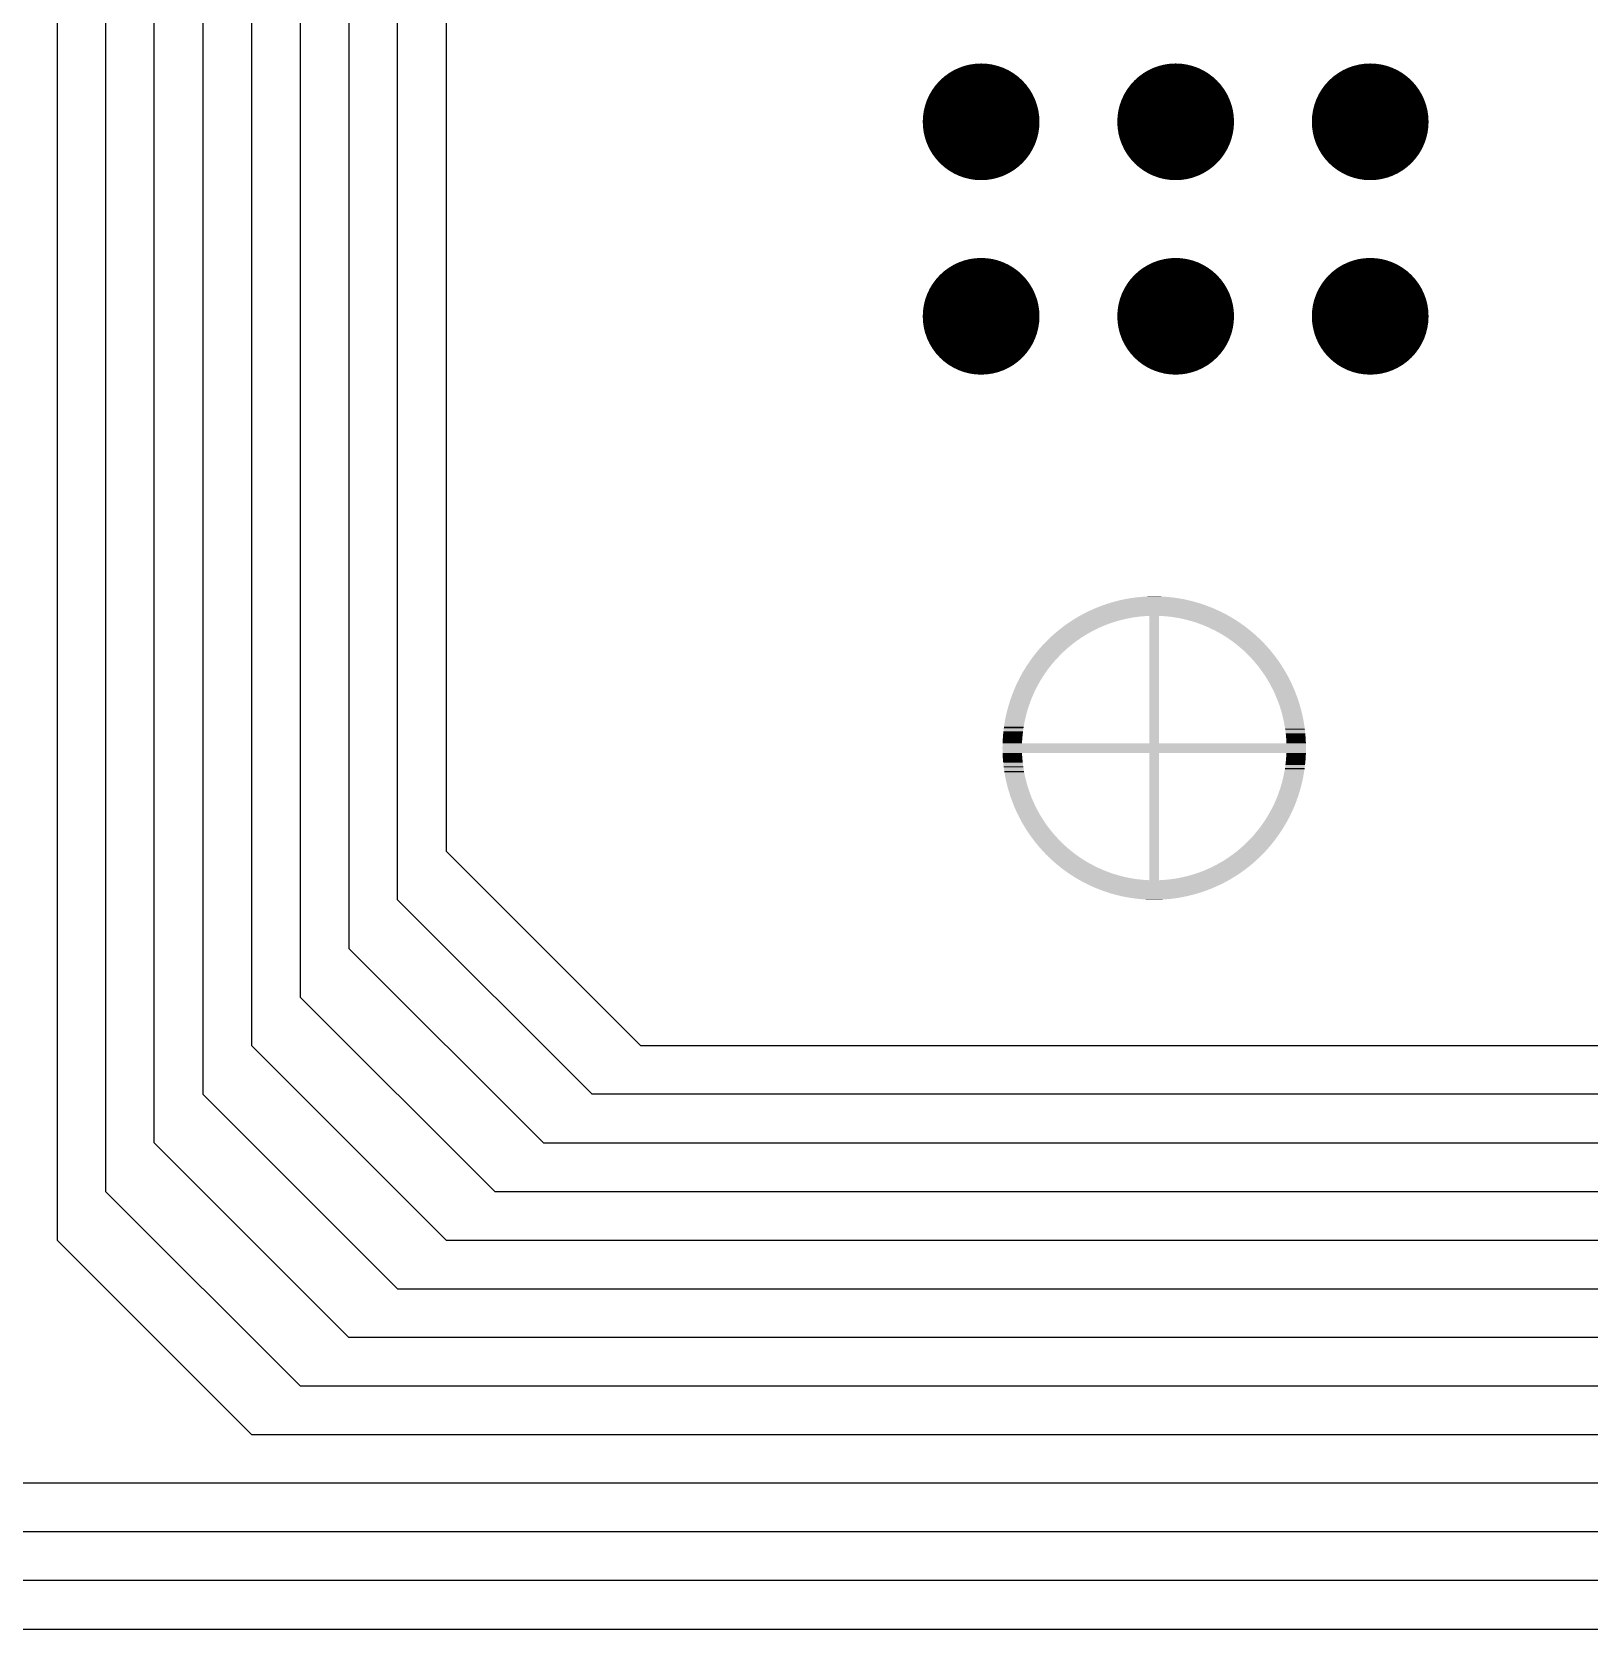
# Model space of a CAD drawing. Extents: x 295 to 953, y 10 to 290.
# Drawn here: x 567.71 to 588.04, y 103.99 to 124.85 of the extents above; entities that cross this region are included whole.
import ezdxf

# ---------------------------------------------------------------- set-up
doc = ezdxf.new("R2010")
doc.units = 0
doc.header["$LTSCALE"] = 5
doc.header["$MEASUREMENT"] = 0
doc.layers.get('0').update_dxf_attribs({"linetype": 'CONTINUOUS', "lineweight": 25})
doc.layers.add('DV-ABPB-A4_IN2', color=3, linetype='CONTINUOUS')

msp = doc.modelspace()

# ---------------------------------------------------------------- linework, layer by layer
at = {"color": 7, "const_width": 0.762}
for points in [[(579.719, 123.673, 1), (580.481, 123.673, 1)], [(582.259, 123.673, 1), (583.021, 123.673, 1)], [(584.799, 123.673, 1), (585.561, 123.673, 1)], [(579.719, 121.133, 1), (580.481, 121.133, 1)], [(582.259, 121.133, 1), (583.021, 121.133, 1)], [(584.799, 121.133, 1), (585.561, 121.133, 1)]]:
    msp.add_lwpolyline(points, format="xyb", close=True, dxfattribs=at)
at = {"color": 7}
for points in [[(581.923, 117.427), (581.979, 117.439), (582.797, 117.427), (582.742, 117.439)], [(581.979, 117.439), (581.985, 117.44), (582.742, 117.439), (582.735, 117.44)], [(581.985, 117.44), (582.042, 117.45), (582.735, 117.44), (582.679, 117.45)], [(582.042, 117.45), (582.047, 117.451), (582.679, 117.45), (582.673, 117.451)], [(582.047, 117.451), (582.105, 117.459), (582.673, 117.451), (582.616, 117.459)], [(582.105, 117.459), (582.11, 117.46), (582.616, 117.459), (582.61, 117.46)], [(582.11, 117.46), (582.168, 117.466), (582.61, 117.46), (582.553, 117.466)], [(582.168, 117.466), (582.173, 117.467), (582.553, 117.466), (582.546, 117.467)], [(582.173, 117.467), (582.232, 117.471), (582.546, 117.467), (582.49, 117.471)], [(582.232, 117.471), (582.236, 117.472), (582.49, 117.471), (582.482, 117.472)], [(582.236, 117.472), (582.296, 117.475), (582.482, 117.472), (582.427, 117.475)], [(582.296, 117.475), (582.3, 117.475), (582.427, 117.475), (582.416, 117.475)], [(582.3, 117.475), (582.363, 117.476), (582.416, 117.475), (582.363, 117.476)], [(581.392, 117.223), (581.442, 117.25), (583.329, 117.223), (583.279, 117.25)], [(581.442, 117.25), (581.447, 117.253), (583.279, 117.25), (583.273, 117.253)], [(581.447, 117.253), (581.499, 117.279), (583.273, 117.253), (583.222, 117.279)], [(581.499, 117.279), (581.504, 117.281), (583.222, 117.279), (583.216, 117.281)], [(581.504, 117.281), (581.557, 117.305), (583.216, 117.281), (583.164, 117.305)], [(581.557, 117.305), (581.562, 117.308), (583.164, 117.305), (583.159, 117.308)], [(581.562, 117.308), (581.615, 117.33), (583.159, 117.308), (583.106, 117.33)], [(581.615, 117.33), (581.62, 117.332), (583.106, 117.33), (583.1, 117.332)], [(581.62, 117.332), (581.674, 117.353), (583.1, 117.332), (583.047, 117.353)], [(581.674, 117.353), (581.68, 117.355), (583.047, 117.353), (583.041, 117.355)], [(581.68, 117.355), (581.734, 117.374), (583.041, 117.355), (582.987, 117.374)], [(581.734, 117.374), (581.739, 117.376), (582.987, 117.374), (582.981, 117.376)], [(581.739, 117.376), (581.795, 117.393), (582.981, 117.376), (582.926, 117.393)], [(581.795, 117.393), (581.8, 117.395), (582.926, 117.393), (582.92, 117.395)], [(581.8, 117.395), (581.856, 117.41), (582.92, 117.395), (582.865, 117.41)], [(581.856, 117.41), (581.861, 117.412), (582.865, 117.41), (582.859, 117.412)], [(581.861, 117.412), (581.917, 117.425), (582.859, 117.412), (582.804, 117.425)], [(581.917, 117.425), (581.923, 117.427), (582.804, 117.425), (582.797, 117.427)], [(581.079, 117.006), (581.102, 117.024), (581.525, 117.006), (581.559, 117.024)], [(581.102, 117.024), (581.128, 117.046), (581.559, 117.024), (581.602, 117.046)], [(581.128, 117.046), (581.135, 117.051), (581.602, 117.046), (581.612, 117.051)], [(581.135, 117.051), (581.167, 117.076), (581.612, 117.051), (581.665, 117.076)], [(581.167, 117.076), (581.179, 117.085), (581.665, 117.076), (581.687, 117.085)], [(581.179, 117.085), (581.198, 117.099), (581.687, 117.085), (581.72, 117.099)], [(581.198, 117.099), (581.227, 117.12), (581.72, 117.099), (581.775, 117.12)], [(581.227, 117.12), (581.23, 117.122), (581.775, 117.12), (581.782, 117.122)], [(581.23, 117.122), (581.255, 117.139), (581.782, 117.122), (581.831, 117.139)], [(581.255, 117.139), (581.281, 117.156), (581.831, 117.139), (581.888, 117.156)], [(581.281, 117.156), (581.283, 117.157), (581.888, 117.156), (581.893, 117.157)], [(581.283, 117.157), (581.305, 117.171), (581.893, 117.157), (581.945, 117.171)], [(581.305, 117.171), (581.326, 117.184), (581.945, 117.171), (582.003, 117.184)], [(581.326, 117.184), (581.337, 117.191), (582.003, 117.184), (582.036, 117.191)], [(581.337, 117.191), (581.345, 117.196), (582.036, 117.191), (582.061, 117.196)], [(581.345, 117.196), (581.361, 117.205), (582.061, 117.196), (582.12, 117.205)], [(581.361, 117.205), (581.373, 117.212), (582.12, 117.205), (582.179, 117.212)], [(581.373, 117.212), (581.382, 117.217), (582.179, 117.212), (582.238, 117.217)], [(581.382, 117.217), (581.388, 117.221), (582.238, 117.217), (582.297, 117.221)], [(581.388, 117.221), (581.392, 117.223), (583.333, 117.221), (583.329, 117.223)], [(582.297, 115.558), (582.297, 117.221), (582.424, 115.558), (582.424, 117.221)], [(582.44, 117.22), (582.424, 117.221), (583.334, 117.22), (583.333, 117.221)], [(582.462, 117.219), (582.44, 117.22), (583.336, 117.219), (583.334, 117.22)], [(582.521, 117.214), (582.462, 117.219), (583.344, 117.214), (583.336, 117.219)], [(582.58, 117.208), (582.521, 117.214), (583.355, 117.208), (583.344, 117.214)], [(582.639, 117.199), (582.58, 117.208), (583.37, 117.199), (583.355, 117.208)], [(582.697, 117.189), (582.639, 117.199), (583.388, 117.189), (583.37, 117.199)], [(582.701, 117.188), (582.697, 117.189), (583.389, 117.188), (583.388, 117.189)], [(582.755, 117.176), (582.701, 117.188), (583.408, 117.176), (583.389, 117.188)], [(582.813, 117.161), (582.755, 117.176), (583.431, 117.161), (583.408, 117.176)], [(582.839, 117.154), (582.813, 117.161), (583.443, 117.154), (583.431, 117.161)], [(582.869, 117.145), (582.839, 117.154), (583.456, 117.145), (583.443, 117.154)], [(582.926, 117.127), (582.869, 117.145), (583.483, 117.127), (583.456, 117.145)], [(582.948, 117.118), (582.926, 117.127), (583.495, 117.118), (583.483, 117.127)], [(582.981, 117.106), (582.948, 117.118), (583.512, 117.106), (583.495, 117.118)], [(583.036, 117.084), (582.981, 117.106), (583.543, 117.084), (583.512, 117.106)], [(583.042, 117.081), (583.036, 117.084), (583.547, 117.081), (583.543, 117.084)], [(583.09, 117.06), (583.042, 117.081), (583.574, 117.06), (583.547, 117.081)], [(583.126, 117.042), (583.09, 117.06), (583.597, 117.042), (583.574, 117.06)], [(583.144, 117.034), (583.126, 117.042), (583.607, 117.034), (583.597, 117.042)], [(583.196, 117.006), (583.144, 117.034), (583.641, 117.006), (583.607, 117.034)], [(580.861, 116.79), (580.895, 116.828), (581.218, 116.79), (581.263, 116.828)], [(580.895, 116.828), (580.897, 116.83), (581.263, 116.828), (581.265, 116.83)], [(580.897, 116.83), (580.93, 116.865), (581.265, 116.83), (581.309, 116.865)], [(580.93, 116.865), (580.94, 116.876), (581.309, 116.865), (581.324, 116.876)], [(580.94, 116.876), (580.965, 116.9), (581.324, 116.876), (581.357, 116.9)], [(580.965, 116.9), (580.985, 116.921), (581.357, 116.9), (581.387, 116.921)], [(580.985, 116.921), (580.999, 116.934), (581.387, 116.921), (581.406, 116.934)], [(580.999, 116.934), (581.032, 116.964), (581.406, 116.934), (581.453, 116.964)], [(581.032, 116.964), (581.034, 116.966), (581.453, 116.964), (581.456, 116.966)], [(581.034, 116.966), (581.068, 116.996), (581.456, 116.966), (581.507, 116.996)], [(581.068, 116.996), (581.079, 117.006), (581.507, 116.996), (581.525, 117.006)], [(583.203, 117.002), (583.196, 117.006), (583.646, 117.002), (583.641, 117.006)], [(583.247, 116.977), (583.203, 117.002), (583.675, 116.977), (583.646, 117.002)], [(583.274, 116.96), (583.247, 116.977), (583.693, 116.96), (583.675, 116.977)], [(583.298, 116.945), (583.274, 116.96), (583.709, 116.945), (583.693, 116.96)], [(583.34, 116.917), (583.298, 116.945), (583.74, 116.917), (583.709, 116.945)], [(583.347, 116.912), (583.34, 116.917), (583.744, 116.912), (583.74, 116.917)], [(583.395, 116.878), (583.347, 116.912), (583.779, 116.878), (583.744, 116.912)], [(583.402, 116.872), (583.395, 116.878), (583.785, 116.872), (583.779, 116.878)], [(583.442, 116.841), (583.402, 116.872), (583.813, 116.841), (583.785, 116.872)], [(583.461, 116.825), (583.442, 116.841), (583.828, 116.825), (583.813, 116.841)], [(583.487, 116.803), (583.461, 116.825), (583.847, 116.803), (583.828, 116.825)], [(580.703, 116.579), (580.731, 116.621), (581.016, 116.579), (581.051, 116.621)], [(580.731, 116.621), (580.738, 116.632), (581.051, 116.621), (581.061, 116.632)], [(580.738, 116.632), (580.763, 116.666), (581.061, 116.632), (581.091, 116.666)], [(580.763, 116.666), (580.775, 116.683), (581.091, 116.666), (581.108, 116.683)], [(580.775, 116.683), (580.795, 116.708), (581.108, 116.683), (581.132, 116.708)], [(580.795, 116.708), (580.814, 116.733), (581.132, 116.708), (581.157, 116.733)], [(580.814, 116.733), (580.828, 116.75), (581.157, 116.733), (581.174, 116.75)], [(580.828, 116.75), (580.855, 116.782), (581.174, 116.75), (581.21, 116.782)], [(580.855, 116.782), (580.861, 116.79), (581.21, 116.782), (581.218, 116.79)], [(583.516, 116.778), (583.487, 116.803), (583.87, 116.778), (583.847, 116.803)], [(583.531, 116.764), (583.516, 116.778), (583.881, 116.764), (583.87, 116.778)], [(583.568, 116.729), (583.531, 116.764), (583.91, 116.729), (583.881, 116.764)], [(583.574, 116.723), (583.568, 116.729), (583.914, 116.723), (583.91, 116.729)], [(583.616, 116.681), (583.574, 116.723), (583.947, 116.681), (583.914, 116.723)], [(583.618, 116.678), (583.616, 116.681), (583.949, 116.678), (583.947, 116.681)], [(583.656, 116.637), (583.618, 116.678), (583.979, 116.637), (583.949, 116.678)], [(583.664, 116.627), (583.656, 116.637), (583.986, 116.627), (583.979, 116.637)], [(583.694, 116.592), (583.664, 116.627), (584.01, 116.592), (583.986, 116.627)], [(580.589, 116.382), (580.606, 116.415), (580.878, 116.382), (580.899, 116.415)], [(580.606, 116.415), (580.615, 116.432), (580.899, 116.415), (580.91, 116.432)], [(580.615, 116.432), (580.637, 116.471), (580.91, 116.432), (580.936, 116.471)], [(580.637, 116.471), (580.642, 116.481), (580.936, 116.471), (580.943, 116.481)], [(580.642, 116.481), (580.669, 116.526), (580.943, 116.481), (580.975, 116.526)], [(580.669, 116.526), (580.671, 116.529), (580.975, 116.526), (580.977, 116.529)], [(580.671, 116.529), (580.7, 116.576), (580.977, 116.529), (581.014, 116.576)], [(580.7, 116.576), (580.703, 116.579), (581.014, 116.576), (581.016, 116.579)], [(583.708, 116.574), (583.694, 116.592), (584.021, 116.574), (584.01, 116.592)], [(583.731, 116.546), (583.708, 116.574), (584.039, 116.546), (584.021, 116.574)], [(583.749, 116.521), (583.731, 116.546), (584.055, 116.521), (584.039, 116.546)], [(583.766, 116.498), (583.749, 116.521), (584.068, 116.498), (584.055, 116.521)], [(583.788, 116.466), (583.766, 116.498), (584.087, 116.466), (584.068, 116.498)], [(583.8, 116.449), (583.788, 116.466), (584.096, 116.449), (584.087, 116.466)], [(583.825, 116.41), (583.8, 116.449), (584.117, 116.41), (584.096, 116.449)], [(583.832, 116.399), (583.825, 116.41), (584.123, 116.399), (584.117, 116.41)], [(583.859, 116.353), (583.832, 116.399), (584.146, 116.353), (584.123, 116.399)], [(580.498, 116.17), (580.503, 116.184), (580.771, 116.17), (580.777, 116.184)], [(580.503, 116.184), (580.519, 116.225), (580.777, 116.184), (580.795, 116.225)], [(580.519, 116.225), (580.526, 116.243), (580.795, 116.225), (580.804, 116.243)], [(580.526, 116.243), (580.541, 116.278), (580.804, 116.243), (580.821, 116.278)], [(580.541, 116.278), (580.551, 116.301), (580.821, 116.278), (580.833, 116.301)], [(580.551, 116.301), (580.564, 116.33), (580.833, 116.301), (580.849, 116.33)], [(580.564, 116.33), (580.578, 116.359), (580.849, 116.33), (580.865, 116.359)], [(580.578, 116.359), (580.589, 116.382), (580.865, 116.359), (580.878, 116.382)], [(583.862, 116.348), (583.859, 116.353), (584.148, 116.348), (584.146, 116.353)], [(583.89, 116.296), (583.862, 116.348), (584.172, 116.296), (584.148, 116.348)], [(583.917, 116.243), (583.89, 116.296), (584.194, 116.243), (584.172, 116.296)], [(583.92, 116.237), (583.917, 116.243), (584.197, 116.237), (584.194, 116.243)], [(583.942, 116.189), (583.92, 116.237), (584.215, 116.189), (584.197, 116.237)], [(583.946, 116.178), (583.942, 116.189), (584.22, 116.178), (584.215, 116.189)], [(580.431, 115.947), (580.445, 116.002), (580.693, 115.947), (580.709, 116.002)], [(580.445, 116.002), (580.446, 116.004), (580.709, 116.002), (580.71, 116.004)], [(580.446, 116.004), (580.462, 116.06), (580.71, 116.004), (580.728, 116.06)], [(580.462, 116.06), (580.463, 116.063), (580.728, 116.06), (580.73, 116.063)], [(580.463, 116.063), (580.479, 116.116), (580.73, 116.063), (580.749, 116.116)], [(580.479, 116.116), (580.482, 116.124), (580.749, 116.116), (580.752, 116.124)], [(580.482, 116.124), (580.498, 116.17), (580.752, 116.124), (580.771, 116.17)], [(583.964, 116.135), (583.946, 116.178), (584.235, 116.135), (584.22, 116.178)], [(583.971, 116.118), (583.964, 116.135), (584.241, 116.118), (584.235, 116.135)], [(583.985, 116.079), (583.971, 116.118), (584.253, 116.079), (584.241, 116.118)], [(583.993, 116.058), (583.985, 116.079), (584.26, 116.058), (584.253, 116.079)], [(584.005, 116.023), (583.993, 116.058), (584.269, 116.023), (584.26, 116.058)], [(584.013, 115.997), (584.005, 116.023), (584.277, 115.997), (584.269, 116.023)], [(584.022, 115.967), (584.013, 115.997), (584.284, 115.967), (584.277, 115.997)], [(580.396, 115.754), (580.399, 115.773), (580.653, 115.754), (580.656, 115.773)], [(580.399, 115.773), (580.405, 115.816), (580.656, 115.773), (580.664, 115.816)], [(580.405, 115.816), (580.408, 115.831), (580.664, 115.816), (580.666, 115.831)], [(580.408, 115.831), (580.417, 115.879), (580.666, 115.831), (580.677, 115.879)], [(580.417, 115.879), (580.419, 115.889), (580.677, 115.879), (580.679, 115.889)], [(580.419, 115.889), (580.43, 115.941), (580.679, 115.889), (580.692, 115.941)], [(580.43, 115.941), (580.431, 115.947), (580.692, 115.941), (580.693, 115.947)], [(584.03, 115.935), (584.022, 115.967), (584.292, 115.935), (584.284, 115.967)], [(584.037, 115.909), (584.03, 115.935), (584.297, 115.909), (584.292, 115.935)], [(584.045, 115.873), (584.037, 115.909), (584.305, 115.873), (584.297, 115.909)], [(584.05, 115.852), (584.045, 115.873), (584.309, 115.852), (584.305, 115.873)], [(584.058, 115.81), (584.05, 115.852), (584.316, 115.81), (584.309, 115.852)], [(584.061, 115.793), (584.058, 115.81), (584.319, 115.793), (584.316, 115.81)], [(584.069, 115.748), (584.061, 115.793), (584.325, 115.748), (584.319, 115.793)], [(580.379, 115.495), (580.38, 115.558), (584.341, 115.495), (584.34, 115.558)], [(580.38, 115.564), (580.382, 115.597), (580.635, 115.564), (580.636, 115.597)], [(580.38, 115.558), (580.38, 115.564), (580.634, 115.558), (580.635, 115.564)], [(580.382, 115.597), (580.384, 115.627), (580.636, 115.597), (580.638, 115.627)], [(580.384, 115.627), (580.386, 115.656), (580.638, 115.627), (580.641, 115.656)], [(580.386, 115.656), (580.389, 115.691), (580.641, 115.656), (580.645, 115.691)], [(580.389, 115.691), (580.392, 115.714), (580.645, 115.691), (580.647, 115.714)], [(580.392, 115.714), (580.396, 115.754), (580.647, 115.714), (580.653, 115.754)], [(584.071, 115.735), (584.069, 115.748), (584.327, 115.735), (584.325, 115.748)], [(584.077, 115.685), (584.071, 115.735), (584.332, 115.685), (584.327, 115.735)], [(584.078, 115.676), (584.077, 115.685), (584.333, 115.676), (584.332, 115.685)], [(584.083, 115.621), (584.078, 115.676), (584.337, 115.621), (584.333, 115.676)], [(584.083, 115.617), (584.083, 115.621), (584.338, 115.617), (584.337, 115.621)], [(584.086, 115.558), (584.083, 115.617), (584.34, 115.558), (584.338, 115.617)], [(580.38, 115.431), (580.379, 115.495), (584.34, 115.431), (584.341, 115.495)], [(580.383, 115.372), (580.38, 115.431), (580.637, 115.372), (580.634, 115.431)], [(580.383, 115.368), (580.383, 115.372), (580.638, 115.368), (580.637, 115.372)], [(580.388, 115.313), (580.383, 115.368), (580.643, 115.313), (580.638, 115.368)], [(582.297, 113.768), (582.297, 115.431), (582.424, 113.768), (582.424, 115.431)], [(584.08, 115.333), (584.082, 115.362), (584.335, 115.333), (584.337, 115.362)], [(584.082, 115.362), (584.084, 115.392), (584.337, 115.362), (584.339, 115.392)], [(584.084, 115.392), (584.086, 115.425), (584.339, 115.392), (584.34, 115.425)], [(584.086, 115.425), (584.086, 115.431), (584.34, 115.425), (584.34, 115.431)], [(580.388, 115.304), (580.388, 115.313), (580.644, 115.304), (580.643, 115.313)], [(580.394, 115.254), (580.388, 115.304), (580.65, 115.254), (580.644, 115.304)], [(580.395, 115.241), (580.394, 115.254), (580.652, 115.241), (580.65, 115.254)], [(580.402, 115.196), (580.395, 115.241), (580.659, 115.196), (580.652, 115.241)], [(580.404, 115.179), (580.402, 115.196), (580.662, 115.179), (580.659, 115.196)], [(580.412, 115.137), (580.404, 115.179), (580.67, 115.137), (580.662, 115.179)], [(584.044, 115.11), (584.054, 115.158), (584.304, 115.11), (584.312, 115.158)], [(584.054, 115.158), (584.057, 115.173), (584.312, 115.158), (584.315, 115.173)], [(584.057, 115.173), (584.065, 115.216), (584.315, 115.173), (584.322, 115.216)], [(584.065, 115.216), (584.068, 115.235), (584.322, 115.216), (584.324, 115.235)], [(584.068, 115.235), (584.073, 115.275), (584.324, 115.235), (584.329, 115.275)], [(584.073, 115.275), (584.076, 115.298), (584.329, 115.275), (584.332, 115.298)], [(584.076, 115.298), (584.08, 115.333), (584.332, 115.298), (584.335, 115.333)], [(580.416, 115.116), (580.412, 115.137), (580.675, 115.116), (580.67, 115.137)], [(580.423, 115.08), (580.416, 115.116), (580.684, 115.08), (580.675, 115.116)], [(580.429, 115.054), (580.423, 115.08), (580.69, 115.054), (580.684, 115.08)], [(580.436, 115.022), (580.429, 115.054), (580.699, 115.022), (580.69, 115.054)], [(580.444, 114.992), (580.436, 115.022), (580.708, 114.992), (580.699, 115.022)], [(580.451, 114.966), (580.444, 114.992), (580.716, 114.966), (580.708, 114.992)], [(580.461, 114.931), (580.451, 114.966), (580.728, 114.931), (580.716, 114.966)], [(580.468, 114.91), (580.461, 114.931), (580.735, 114.91), (580.728, 114.931)], [(583.992, 114.929), (584.011, 114.985), (584.259, 114.929), (584.275, 114.985)], [(584.011, 114.987), (584.027, 115.042), (584.275, 114.987), (584.289, 115.042)], [(584.011, 114.985), (584.011, 114.987), (584.275, 114.985), (584.275, 114.987)], [(584.027, 115.042), (584.029, 115.048), (584.289, 115.042), (584.291, 115.048)], [(584.029, 115.048), (584.042, 115.1), (584.291, 115.048), (584.302, 115.1)], [(584.042, 115.1), (584.044, 115.11), (584.302, 115.1), (584.304, 115.11)], [(580.48, 114.871), (580.468, 114.91), (580.75, 114.871), (580.735, 114.91)], [(580.486, 114.854), (580.48, 114.871), (580.756, 114.854), (580.75, 114.871)], [(580.501, 114.811), (580.486, 114.854), (580.774, 114.811), (580.756, 114.854)], [(580.505, 114.8), (580.501, 114.811), (580.779, 114.8), (580.774, 114.811)], [(580.524, 114.752), (580.505, 114.8), (580.801, 114.752), (580.779, 114.8)], [(580.526, 114.746), (580.524, 114.752), (580.804, 114.746), (580.801, 114.752)], [(580.548, 114.693), (580.526, 114.746), (580.83, 114.693), (580.804, 114.746)], [(583.9, 114.711), (583.917, 114.746), (584.18, 114.711), (584.195, 114.746)], [(583.917, 114.746), (583.926, 114.764), (584.195, 114.746), (584.202, 114.764)], [(583.926, 114.764), (583.944, 114.805), (584.202, 114.764), (584.218, 114.805)], [(583.944, 114.805), (583.95, 114.819), (584.218, 114.805), (584.222, 114.819)], [(583.95, 114.819), (583.969, 114.865), (584.222, 114.819), (584.239, 114.865)], [(583.969, 114.865), (583.972, 114.873), (584.239, 114.865), (584.242, 114.873)], [(583.972, 114.873), (583.991, 114.926), (584.242, 114.873), (584.258, 114.926)], [(583.991, 114.926), (583.992, 114.929), (584.258, 114.926), (584.259, 114.929)], [(580.573, 114.641), (580.549, 114.693), (580.859, 114.641), (580.83, 114.693)], [(580.575, 114.636), (580.573, 114.641), (580.862, 114.636), (580.859, 114.641)], [(580.598, 114.59), (580.575, 114.636), (580.889, 114.59), (580.862, 114.636)], [(580.603, 114.579), (580.598, 114.59), (580.896, 114.579), (580.889, 114.59)], [(580.624, 114.54), (580.603, 114.579), (580.921, 114.54), (580.896, 114.579)], [(580.634, 114.523), (580.624, 114.54), (580.932, 114.523), (580.921, 114.54)], [(580.652, 114.491), (580.634, 114.523), (580.954, 114.491), (580.932, 114.523)], [(583.778, 114.508), (583.785, 114.518), (584.078, 114.508), (584.084, 114.518)], [(583.785, 114.518), (583.811, 114.557), (584.084, 114.518), (584.106, 114.557)], [(583.811, 114.557), (583.821, 114.574), (584.106, 114.557), (584.114, 114.574)], [(583.821, 114.574), (583.842, 114.607), (584.114, 114.574), (584.132, 114.607)], [(583.842, 114.607), (583.855, 114.63), (584.132, 114.607), (584.143, 114.63)], [(583.855, 114.63), (583.872, 114.659), (584.143, 114.63), (584.156, 114.659)], [(583.872, 114.659), (583.887, 114.688), (584.156, 114.659), (584.17, 114.688)], [(583.887, 114.688), (583.9, 114.711), (584.17, 114.688), (584.18, 114.711)], [(580.666, 114.468), (580.652, 114.491), (580.971, 114.468), (580.954, 114.491)], [(580.681, 114.443), (580.666, 114.468), (580.99, 114.443), (580.971, 114.468)], [(580.699, 114.415), (580.681, 114.443), (581.013, 114.415), (580.99, 114.443)], [(580.711, 114.397), (580.699, 114.415), (581.027, 114.397), (581.013, 114.415)], [(580.735, 114.362), (580.711, 114.397), (581.056, 114.362), (581.027, 114.397)], [(580.742, 114.352), (580.735, 114.362), (581.065, 114.352), (581.056, 114.362)], [(580.772, 114.311), (580.742, 114.352), (581.103, 114.311), (581.065, 114.352)], [(580.774, 114.308), (580.772, 114.311), (581.105, 114.308), (581.103, 114.311)], [(580.806, 114.266), (580.774, 114.308), (581.146, 114.266), (581.105, 114.308)], [(583.589, 114.281), (583.613, 114.306), (583.926, 114.281), (583.945, 114.306)], [(583.613, 114.306), (583.63, 114.323), (583.945, 114.306), (583.958, 114.323)], [(583.63, 114.323), (583.66, 114.357), (583.958, 114.323), (583.982, 114.357)], [(583.66, 114.357), (583.669, 114.368), (583.982, 114.357), (583.99, 114.368)], [(583.669, 114.368), (583.704, 114.41), (583.99, 114.368), (584.018, 114.41)], [(583.704, 114.41), (583.707, 114.413), (584.018, 114.41), (584.02, 114.413)], [(583.707, 114.413), (583.743, 114.46), (584.02, 114.413), (584.05, 114.46)], [(583.743, 114.46), (583.746, 114.463), (584.05, 114.46), (584.052, 114.463)], [(583.746, 114.463), (583.778, 114.508), (584.052, 114.463), (584.078, 114.508)], [(580.811, 114.26), (580.806, 114.266), (581.152, 114.26), (581.146, 114.266)], [(580.84, 114.225), (580.811, 114.26), (581.189, 114.225), (581.152, 114.26)], [(580.851, 114.211), (580.84, 114.225), (581.205, 114.211), (581.189, 114.225)], [(580.873, 114.186), (580.851, 114.211), (581.233, 114.186), (581.205, 114.211)], [(580.893, 114.164), (580.873, 114.186), (581.26, 114.164), (581.233, 114.186)], [(580.908, 114.148), (580.893, 114.164), (581.279, 114.148), (581.26, 114.164)], [(580.936, 114.117), (580.908, 114.148), (581.318, 114.117), (581.279, 114.148)], [(580.942, 114.111), (580.936, 114.117), (581.326, 114.111), (581.318, 114.117)], [(580.977, 114.077), (580.942, 114.111), (581.374, 114.077), (581.326, 114.111)], [(583.364, 114.089), (583.397, 114.113), (583.756, 114.089), (583.78, 114.113)], [(583.397, 114.113), (583.411, 114.124), (583.78, 114.113), (583.791, 114.124)], [(583.411, 114.124), (583.456, 114.159), (583.791, 114.124), (583.824, 114.159)], [(583.456, 114.159), (583.458, 114.161), (583.824, 114.159), (583.825, 114.161)], [(583.458, 114.161), (583.503, 114.199), (583.825, 114.161), (583.859, 114.199)], [(583.503, 114.199), (583.511, 114.207), (583.859, 114.199), (583.866, 114.207)], [(583.511, 114.207), (583.547, 114.239), (583.866, 114.207), (583.893, 114.239)], [(583.547, 114.239), (583.563, 114.256), (583.893, 114.239), (583.906, 114.256)], [(583.563, 114.256), (583.589, 114.281), (583.906, 114.256), (583.926, 114.281)], [(580.981, 114.072), (580.977, 114.077), (581.38, 114.072), (581.374, 114.077)], [(581.011, 114.044), (580.981, 114.072), (581.423, 114.044), (581.38, 114.072)], [(581.027, 114.029), (581.011, 114.044), (581.447, 114.029), (581.423, 114.044)], [(581.046, 114.012), (581.027, 114.029), (581.473, 114.012), (581.447, 114.029)], [(581.075, 113.987), (581.046, 114.012), (581.518, 113.987), (581.473, 114.012)], [(581.08, 113.983), (581.075, 113.987), (581.525, 113.983), (581.518, 113.987)], [(581.113, 113.955), (581.08, 113.983), (581.577, 113.955), (581.525, 113.983)], [(581.124, 113.947), (581.113, 113.955), (581.594, 113.947), (581.577, 113.955)], [(581.146, 113.929), (581.124, 113.947), (581.63, 113.929), (581.594, 113.947)], [(581.174, 113.908), (581.146, 113.929), (581.678, 113.908), (581.63, 113.929)], [(581.178, 113.905), (581.174, 113.908), (581.684, 113.905), (581.678, 113.908)], [(581.208, 113.883), (581.178, 113.905), (581.739, 113.883), (581.684, 113.905)], [(582.945, 113.869), (583.001, 113.89), (583.493, 113.869), (583.523, 113.89)], [(583.001, 113.89), (583.034, 113.904), (583.523, 113.89), (583.542, 113.904)], [(583.034, 113.904), (583.055, 113.913), (583.542, 113.904), (583.554, 113.913)], [(583.055, 113.913), (583.109, 113.938), (583.554, 113.913), (583.586, 113.938)], [(583.109, 113.938), (583.119, 113.943), (583.586, 113.938), (583.592, 113.943)], [(583.119, 113.943), (583.162, 113.965), (583.592, 113.943), (583.619, 113.965)], [(583.162, 113.965), (583.196, 113.983), (583.619, 113.965), (583.641, 113.983)], [(583.196, 113.983), (583.214, 113.993), (583.641, 113.983), (583.653, 113.993)], [(583.214, 113.993), (583.265, 114.023), (583.653, 113.993), (583.687, 114.023)], [(583.265, 114.023), (583.268, 114.025), (583.687, 114.023), (583.689, 114.025)], [(583.268, 114.025), (583.315, 114.055), (583.689, 114.025), (583.721, 114.055)], [(583.315, 114.055), (583.334, 114.068), (583.721, 114.055), (583.735, 114.068)], [(583.334, 114.068), (583.364, 114.089), (583.735, 114.068), (583.756, 114.089)], [(581.225, 113.871), (581.208, 113.883), (581.773, 113.871), (581.739, 113.883)], [(581.237, 113.862), (581.225, 113.871), (581.795, 113.862), (581.773, 113.871)], [(581.265, 113.844), (581.237, 113.862), (581.851, 113.844), (581.795, 113.862)], [(581.278, 113.835), (581.265, 113.844), (581.882, 113.835), (581.851, 113.844)], [(581.29, 113.828), (581.278, 113.835), (581.908, 113.828), (581.882, 113.835)], [(581.313, 113.813), (581.29, 113.828), (581.965, 113.813), (581.908, 113.828)], [(581.332, 113.801), (581.313, 113.813), (582.02, 113.801), (581.965, 113.813)], [(581.333, 113.8), (581.332, 113.801), (582.023, 113.8), (582.02, 113.801)], [(581.351, 113.79), (581.333, 113.8), (582.082, 113.79), (582.023, 113.8)], [(581.366, 113.781), (581.351, 113.79), (582.14, 113.781), (582.082, 113.79)], [(581.377, 113.775), (581.366, 113.781), (582.199, 113.775), (582.14, 113.781)], [(581.384, 113.77), (581.377, 113.775), (582.258, 113.77), (582.199, 113.775)], [(581.386, 113.769), (581.384, 113.77), (582.281, 113.769), (582.258, 113.77)], [(581.388, 113.768), (581.386, 113.769), (582.297, 113.768), (582.281, 113.769)], [(581.392, 113.766), (581.388, 113.768), (583.329, 113.766), (583.333, 113.768)], [(581.442, 113.739), (581.392, 113.766), (583.278, 113.739), (583.329, 113.766)], [(581.448, 113.736), (581.442, 113.739), (583.273, 113.736), (583.278, 113.739)], [(581.499, 113.71), (581.448, 113.736), (583.222, 113.71), (583.273, 113.736)], [(581.504, 113.708), (581.499, 113.71), (583.216, 113.708), (583.222, 113.71)], [(581.556, 113.684), (581.504, 113.708), (583.164, 113.684), (583.216, 113.708)], [(581.562, 113.681), (581.556, 113.684), (583.159, 113.681), (583.164, 113.684)], [(581.615, 113.659), (581.562, 113.681), (583.106, 113.659), (583.159, 113.681)], [(582.424, 113.768), (582.483, 113.772), (583.333, 113.768), (583.338, 113.772)], [(582.483, 113.772), (582.542, 113.777), (583.338, 113.772), (583.347, 113.777)], [(582.542, 113.777), (582.601, 113.784), (583.347, 113.777), (583.36, 113.784)], [(582.601, 113.784), (582.659, 113.793), (583.36, 113.784), (583.376, 113.793)], [(582.659, 113.793), (582.684, 113.798), (583.376, 113.793), (583.384, 113.798)], [(582.684, 113.798), (582.717, 113.805), (583.384, 113.798), (583.394, 113.805)], [(582.717, 113.805), (582.775, 113.818), (583.394, 113.805), (583.415, 113.818)], [(582.775, 113.818), (582.828, 113.832), (583.415, 113.818), (583.438, 113.832)], [(582.828, 113.832), (582.832, 113.833), (583.438, 113.832), (583.44, 113.833)], [(582.832, 113.833), (582.889, 113.85), (583.44, 113.833), (583.465, 113.85)], [(582.889, 113.85), (582.939, 113.867), (583.465, 113.85), (583.49, 113.867)], [(582.939, 113.867), (582.945, 113.869), (583.49, 113.867), (583.493, 113.869)], [(581.621, 113.657), (581.615, 113.659), (583.1, 113.657), (583.106, 113.659)], [(581.674, 113.636), (581.621, 113.657), (583.046, 113.636), (583.1, 113.657)], [(581.68, 113.634), (581.674, 113.636), (583.041, 113.634), (583.046, 113.636)], [(581.734, 113.615), (581.68, 113.634), (582.987, 113.615), (583.041, 113.634)], [(581.74, 113.613), (581.734, 113.615), (582.981, 113.613), (582.987, 113.615)], [(581.794, 113.596), (581.74, 113.613), (582.926, 113.596), (582.981, 113.613)], [(581.8, 113.594), (581.794, 113.596), (582.921, 113.594), (582.926, 113.596)], [(581.855, 113.579), (581.8, 113.594), (582.865, 113.579), (582.921, 113.594)], [(581.862, 113.577), (581.855, 113.579), (582.859, 113.577), (582.865, 113.579)], [(581.917, 113.564), (581.862, 113.577), (582.803, 113.564), (582.859, 113.577)], [(581.923, 113.562), (581.917, 113.564), (582.798, 113.562), (582.803, 113.564)], [(581.979, 113.55), (581.923, 113.562), (582.741, 113.55), (582.798, 113.562)], [(581.985, 113.549), (581.979, 113.55), (582.736, 113.549), (582.741, 113.55)], [(582.041, 113.539), (581.985, 113.549), (582.679, 113.539), (582.736, 113.549)], [(582.048, 113.538), (582.041, 113.539), (582.673, 113.538), (582.679, 113.539)], [(582.104, 113.53), (582.048, 113.538), (582.616, 113.53), (582.673, 113.538)], [(582.111, 113.529), (582.104, 113.53), (582.61, 113.529), (582.616, 113.53)], [(582.167, 113.523), (582.111, 113.529), (582.553, 113.523), (582.61, 113.529)], [(582.174, 113.522), (582.167, 113.523), (582.547, 113.522), (582.553, 113.523)], [(582.23, 113.518), (582.174, 113.522), (582.489, 113.518), (582.547, 113.522)], [(582.238, 113.517), (582.23, 113.518), (582.484, 113.517), (582.489, 113.518)], [(582.294, 113.514), (582.238, 113.517), (582.425, 113.514), (582.484, 113.517)], [(582.305, 113.514), (582.294, 113.514), (582.421, 113.514), (582.425, 113.514)], [(582.357, 113.513), (582.305, 113.514), (582.357, 113.513), (582.421, 113.514)]]:
    msp.add_solid(points, dxfattribs=at)
at = {"layer": 'DV-ABPB-A4_IN2', "color": 7}
for p, q in [((573.115, 182.728), (573.115, 114.148)), ((572.48, 113.513), (572.48, 177.648)), ((571.845, 172.568), (571.845, 112.878)), ((571.21, 164.948), (571.21, 112.243)), ((570.575, 154.788), (570.575, 111.608)), ((569.94, 152.248), (569.94, 110.973)), ((569.305, 110.338), (569.305, 140.818)), ((568.67, 139.548), (568.67, 109.703)), ((568.035, 138.278), (568.035, 109.068)), ((573.115, 114.148), (575.655, 111.608)), ((575.02, 110.973), (572.48, 113.513)), ((571.845, 112.878), (574.385, 110.338)), ((571.21, 112.243), (573.75, 109.703)), ((570.575, 111.608), (573.115, 109.068)), ((575.655, 111.608), (683.605, 111.608)), ((569.94, 110.973), (572.48, 108.433)), ((684.875, 110.973), (575.02, 110.973)), ((571.845, 107.798), (569.305, 110.338)), ((574.385, 110.338), (685.827, 110.338)), ((568.67, 109.703), (571.21, 107.163)), ((573.75, 109.703), (692.495, 109.703)), ((568.035, 109.068), (570.575, 106.528)), ((573.115, 109.068), (693.13, 109.068)), ((572.48, 108.433), (693.765, 108.433)), ((694.4, 107.798), (571.845, 107.798)), ((571.21, 107.163), (695.035, 107.163)), ((570.575, 106.528), (696.94, 106.528)), ((783.935, 105.893), (559.78, 105.893)), ((784.57, 105.258), (559.145, 105.258)), ((785.205, 104.623), (558.51, 104.623)), ((557.875, 103.988), (785.84, 103.988))]:
    msp.add_line(p, q, dxfattribs=at)

doc.saveas('drawing.dxf')
